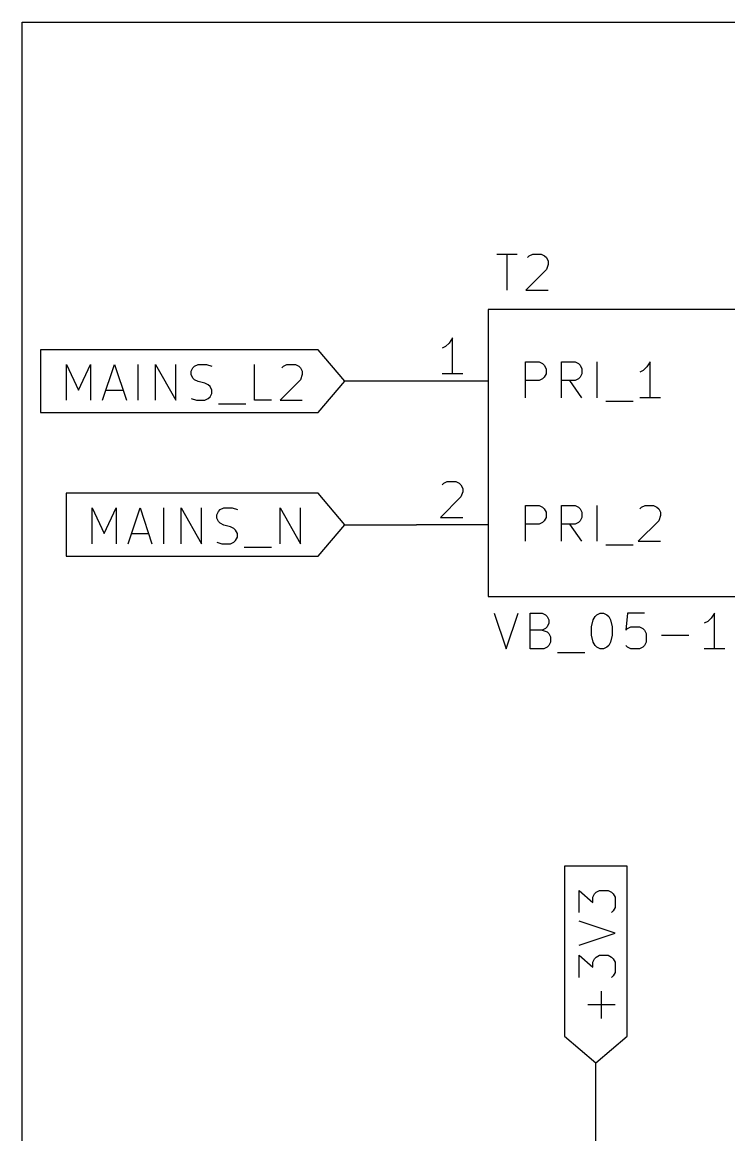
# Model space of a CAD drawing. Extents: x 0.4 to 16.1, y -11.3 to -0.4.
# Drawn here: x 6.3 to 7.285, y -7.6 to -6.05 of the extents above; entities that cross this region are included whole.
import ezdxf

# ---------------------------------------------------------------- set-up
doc = ezdxf.new("R2010")
doc.units = 0
doc.header["$MEASUREMENT"] = 0
for name, color, linetype in [('BLUE3', 171, 'CONTINUOUS'), ('CYAN2', 4, 'CONTINUOUS'), ('GREEN3', 91, 'CONTINUOUS'), ('RED2', 1, 'CONTINUOUS'), ('RED3', 11, 'CONTINUOUS')]:
    doc.layers.add(name, color=color, linetype=linetype)

msp = doc.modelspace()

# ---------------------------------------------------------------- linework, layer by layer
at = {"layer": 'BLUE3', "linetype": 'CONTINUOUS'}
for p, q in [((6.3, -6.05), (10.5, -6.05)), ((6.3, -9.15), (6.3, -6.05))]:
    msp.add_line(p, q, dxfattribs=at)
at = {"layer": 'CYAN2', "linetype": 'CONTINUOUS'}
for p, q in [((6.96191, -6.37313), (6.99048, -6.37313)), ((6.96191, -6.37313), (6.99048, -6.37313)), ((6.97619, -6.42313), (6.97619, -6.37313)), ((6.97619, -6.42313), (6.97619, -6.37313)), ((7.00476, -6.37789), (7.00714, -6.37551)), ((7.00476, -6.37789), (7.00714, -6.37551)), ((7.00714, -6.37551), (7.01191, -6.37313)), ((7.00714, -6.37551), (7.01191, -6.37313)), ((7.01191, -6.37313), (7.02381, -6.37313)), ((7.01191, -6.37313), (7.02381, -6.37313)), ((7.02381, -6.37313), (7.02857, -6.37551)), ((7.02381, -6.37313), (7.02857, -6.37551)), ((7.02857, -6.37551), (7.03095, -6.37789)), ((7.02857, -6.37551), (7.03095, -6.37789)), ((7.03095, -6.37789), (7.03333, -6.38265)), ((7.03095, -6.37789), (7.03333, -6.38265)), ((7.03333, -6.38265), (7.03333, -6.38742)), ((7.03333, -6.38265), (7.03333, -6.38742)), ((7.03095, -6.39456), (7.00238, -6.42313)), ((7.03095, -6.39456), (7.00238, -6.42313)), ((7.03333, -6.38742), (7.03095, -6.39456)), ((7.03333, -6.38742), (7.03095, -6.39456)), ((7.00238, -6.42313), (7.03333, -6.42313)), ((7.00238, -6.42313), (7.03333, -6.42313)), ((7.0019, -6.57313), (7.0019, -6.52313)), ((7.0019, -6.52313), (7.02095, -6.52313)), ((7.0019, -6.57313), (7.0019, -6.52313)), ((7.0019, -6.52313), (7.02095, -6.52313)), ((7.02095, -6.52313), (7.02571, -6.52551)), ((7.02095, -6.52313), (7.02571, -6.52551)), ((7.0519, -6.57313), (7.0519, -6.52313)), ((7.0519, -6.52313), (7.07095, -6.52313)), ((7.0519, -6.57313), (7.0519, -6.52313)), ((7.0519, -6.52313), (7.07095, -6.52313)), ((7.07095, -6.52313), (7.07571, -6.52551)), ((7.07095, -6.52313), (7.07571, -6.52551)), ((7.1019, -6.57313), (7.1019, -6.52313)), ((7.1019, -6.57313), (7.1019, -6.52313)), ((7.17571, -6.52313), (7.17095, -6.53028)), ((7.17571, -6.52313), (7.17095, -6.53028)), ((7.17571, -6.57313), (7.17571, -6.52313)), ((7.17571, -6.57313), (7.17571, -6.52313)), ((7.02571, -6.52551), (7.02809, -6.52789)), ((7.02571, -6.52551), (7.02809, -6.52789)), ((7.02809, -6.52789), (7.03047, -6.53265)), ((7.02809, -6.52789), (7.03047, -6.53265)), ((7.03047, -6.5398), (7.02809, -6.54456)), ((7.03047, -6.5398), (7.02809, -6.54456)), ((7.03047, -6.53265), (7.03047, -6.5398)), ((7.03047, -6.53265), (7.03047, -6.5398)), ((7.07571, -6.52551), (7.07809, -6.52789)), ((7.07571, -6.52551), (7.07809, -6.52789)), ((7.07809, -6.52789), (7.08047, -6.53265)), ((7.07809, -6.52789), (7.08047, -6.53265)), ((7.08047, -6.5398), (7.07809, -6.54456)), ((7.08047, -6.5398), (7.07809, -6.54456)), ((7.08047, -6.53265), (7.08047, -6.5398)), ((7.08047, -6.53265), (7.08047, -6.5398)), ((7.16619, -6.53504), (7.16143, -6.53742)), ((7.16619, -6.53504), (7.16143, -6.53742)), ((7.17095, -6.53028), (7.16619, -6.53504)), ((7.17095, -6.53028), (7.16619, -6.53504)), ((7.02095, -6.54932), (7.0019, -6.54932)), ((7.02095, -6.54932), (7.0019, -6.54932)), ((7.02571, -6.54694), (7.02095, -6.54932)), ((7.02571, -6.54694), (7.02095, -6.54932)), ((7.02809, -6.54456), (7.02571, -6.54694)), ((7.02809, -6.54456), (7.02571, -6.54694)), ((7.07095, -6.54932), (7.0519, -6.54932)), ((7.07095, -6.54932), (7.0519, -6.54932)), ((7.08047, -6.57313), (7.06381, -6.54932)), ((7.08047, -6.57313), (7.06381, -6.54932)), ((7.07571, -6.54694), (7.07095, -6.54932)), ((7.07571, -6.54694), (7.07095, -6.54932)), ((7.07809, -6.54456), (7.07571, -6.54694)), ((7.07809, -6.54456), (7.07571, -6.54694)), ((7.11381, -6.57789), (7.15191, -6.57789)), ((7.11381, -6.57789), (7.15191, -6.57789)), ((7.19, -6.57313), (7.16143, -6.57313)), ((7.19, -6.57313), (7.16143, -6.57313)), ((7.0019, -6.77313), (7.0019, -6.72313)), ((7.0019, -6.72313), (7.02095, -6.72313)), ((7.0019, -6.77313), (7.0019, -6.72313)), ((7.0019, -6.72313), (7.02095, -6.72313)), ((7.02095, -6.72313), (7.02571, -6.72551)), ((7.02095, -6.72313), (7.02571, -6.72551)), ((7.02571, -6.72551), (7.02809, -6.72789)), ((7.02571, -6.72551), (7.02809, -6.72789)), ((7.0519, -6.77313), (7.0519, -6.72313)), ((7.0519, -6.72313), (7.07095, -6.72313)), ((7.0519, -6.77313), (7.0519, -6.72313)), ((7.0519, -6.72313), (7.07095, -6.72313)), ((7.07095, -6.72313), (7.07571, -6.72551)), ((7.07095, -6.72313), (7.07571, -6.72551)), ((7.07571, -6.72551), (7.07809, -6.72789)), ((7.07571, -6.72551), (7.07809, -6.72789)), ((7.1019, -6.77313), (7.1019, -6.72313)), ((7.1019, -6.77313), (7.1019, -6.72313)), ((7.16143, -6.72789), (7.16381, -6.72551)), ((7.16143, -6.72789), (7.16381, -6.72551)), ((7.16381, -6.72551), (7.16857, -6.72313)), ((7.16381, -6.72551), (7.16857, -6.72313)), ((7.16857, -6.72313), (7.18048, -6.72313)), ((7.16857, -6.72313), (7.18048, -6.72313)), ((7.18048, -6.72313), (7.18524, -6.72551)), ((7.18048, -6.72313), (7.18524, -6.72551)), ((7.18524, -6.72551), (7.18762, -6.72789)), ((7.18524, -6.72551), (7.18762, -6.72789)), ((7.02809, -6.72789), (7.03047, -6.73265)), ((7.02809, -6.72789), (7.03047, -6.73265)), ((7.03047, -6.7398), (7.02809, -6.74456)), ((7.03047, -6.7398), (7.02809, -6.74456)), ((7.03047, -6.73265), (7.03047, -6.7398)), ((7.03047, -6.73265), (7.03047, -6.7398)), ((7.07809, -6.72789), (7.08047, -6.73265)), ((7.07809, -6.72789), (7.08047, -6.73265)), ((7.08047, -6.7398), (7.07809, -6.74456)), ((7.08047, -6.7398), (7.07809, -6.74456)), ((7.08047, -6.73265), (7.08047, -6.7398)), ((7.08047, -6.73265), (7.08047, -6.7398)), ((7.18762, -6.72789), (7.19, -6.73265)), ((7.18762, -6.72789), (7.19, -6.73265)), ((7.19, -6.73742), (7.18762, -6.74456)), ((7.19, -6.73742), (7.18762, -6.74456)), ((7.19, -6.73265), (7.19, -6.73742)), ((7.19, -6.73265), (7.19, -6.73742)), ((7.02095, -6.74932), (7.0019, -6.74932)), ((7.02095, -6.74932), (7.0019, -6.74932)), ((7.02571, -6.74694), (7.02095, -6.74932)), ((7.02571, -6.74694), (7.02095, -6.74932)), ((7.02809, -6.74456), (7.02571, -6.74694)), ((7.02809, -6.74456), (7.02571, -6.74694)), ((7.07095, -6.74932), (7.0519, -6.74932)), ((7.07095, -6.74932), (7.0519, -6.74932)), ((7.08047, -6.77313), (7.06381, -6.74932)), ((7.08047, -6.77313), (7.06381, -6.74932)), ((7.07571, -6.74694), (7.07095, -6.74932)), ((7.07571, -6.74694), (7.07095, -6.74932)), ((7.07809, -6.74456), (7.07571, -6.74694)), ((7.07809, -6.74456), (7.07571, -6.74694)), ((7.18762, -6.74456), (7.15905, -6.77313)), ((7.18762, -6.74456), (7.15905, -6.77313)), ((7.15905, -6.77313), (7.19, -6.77313)), ((7.15905, -6.77313), (7.19, -6.77313)), ((7.11381, -6.77789), (7.15191, -6.77789)), ((7.11381, -6.77789), (7.15191, -6.77789)), ((6.95833, -6.87313), (6.975, -6.92313)), ((6.95833, -6.87313), (6.975, -6.92313)), ((6.975, -6.92313), (6.99167, -6.87313)), ((6.975, -6.92313), (6.99167, -6.87313)), ((7.00833, -6.92313), (7.00833, -6.87313)), ((7.00833, -6.87313), (7.025, -6.87313)), ((7.00833, -6.92313), (7.00833, -6.87313)), ((7.00833, -6.87313), (7.025, -6.87313)), ((7.025, -6.87313), (7.02976, -6.87551)), ((7.025, -6.87313), (7.02976, -6.87551)), ((7.02976, -6.87551), (7.03215, -6.87789)), ((7.02976, -6.87551), (7.03215, -6.87789)), ((7.03215, -6.87789), (7.03453, -6.88265)), ((7.03215, -6.87789), (7.03453, -6.88265)), ((7.09643, -6.88265), (7.09881, -6.87789)), ((7.09643, -6.88265), (7.09881, -6.87789)), ((7.09881, -6.87789), (7.10119, -6.87551)), ((7.09881, -6.87789), (7.10119, -6.87551)), ((7.10119, -6.87551), (7.10595, -6.87313)), ((7.10119, -6.87551), (7.10595, -6.87313)), ((7.10595, -6.87313), (7.11072, -6.87313)), ((7.10595, -6.87313), (7.11072, -6.87313)), ((7.11072, -6.87313), (7.11548, -6.87551)), ((7.11072, -6.87313), (7.11548, -6.87551)), ((7.11548, -6.87551), (7.11786, -6.87789)), ((7.11548, -6.87551), (7.11786, -6.87789)), ((7.11786, -6.87789), (7.12024, -6.88265)), ((7.11786, -6.87789), (7.12024, -6.88265)), ((7.14405, -6.87313), (7.14167, -6.89694)), ((7.14405, -6.87313), (7.14167, -6.89694)), ((7.16786, -6.87313), (7.14405, -6.87313)), ((7.16786, -6.87313), (7.14405, -6.87313)), ((7.26072, -6.88028), (7.25595, -6.88504)), ((7.26072, -6.88028), (7.25595, -6.88504)), ((7.26548, -6.87313), (7.26072, -6.88028)), ((7.26548, -6.87313), (7.26072, -6.88028)), ((7.26548, -6.92313), (7.26548, -6.87313)), ((7.26548, -6.92313), (7.26548, -6.87313)), ((7.025, -6.89694), (7.00833, -6.89694)), ((7.025, -6.89694), (7.00833, -6.89694)), ((7.02976, -6.89456), (7.025, -6.89694)), ((7.02976, -6.89456), (7.025, -6.89694)), ((7.025, -6.89694), (7.03215, -6.89932)), ((7.025, -6.89694), (7.03215, -6.89932)), ((7.03215, -6.89218), (7.02976, -6.89456)), ((7.03215, -6.89218), (7.02976, -6.89456)), ((7.03453, -6.88742), (7.03215, -6.89218)), ((7.03453, -6.88742), (7.03215, -6.89218)), ((7.03453, -6.88265), (7.03453, -6.88742)), ((7.03453, -6.88265), (7.03453, -6.88742)), ((7.09405, -6.89218), (7.09643, -6.88265)), ((7.09405, -6.89218), (7.09643, -6.88265)), ((7.09405, -6.90408), (7.09405, -6.89218)), ((7.09405, -6.90408), (7.09405, -6.89218)), ((7.12024, -6.88265), (7.12262, -6.89218)), ((7.12024, -6.88265), (7.12262, -6.89218)), ((7.12262, -6.89218), (7.12262, -6.90408)), ((7.12262, -6.89218), (7.12262, -6.90408)), ((7.14167, -6.89694), (7.14405, -6.89456)), ((7.14167, -6.89694), (7.14405, -6.89456)), ((7.14405, -6.89456), (7.14881, -6.89218)), ((7.14405, -6.89456), (7.14881, -6.89218)), ((7.14881, -6.89218), (7.16072, -6.89218)), ((7.14881, -6.89218), (7.16072, -6.89218)), ((7.16072, -6.89218), (7.16548, -6.89456)), ((7.16072, -6.89218), (7.16548, -6.89456)), ((7.16548, -6.89456), (7.16786, -6.89694)), ((7.16548, -6.89456), (7.16786, -6.89694)), ((7.16786, -6.89694), (7.17024, -6.9017)), ((7.16786, -6.89694), (7.17024, -6.9017)), ((7.25595, -6.88504), (7.25119, -6.88742)), ((7.25595, -6.88504), (7.25119, -6.88742)), ((7.03215, -6.89932), (7.03453, -6.9017)), ((7.03215, -6.89932), (7.03453, -6.9017)), ((7.03453, -6.9017), (7.03691, -6.90646)), ((7.03453, -6.9017), (7.03691, -6.90646)), ((7.03691, -6.90646), (7.03691, -6.91361)), ((7.03691, -6.90646), (7.03691, -6.91361)), ((7.09643, -6.91361), (7.09405, -6.90408)), ((7.09643, -6.91361), (7.09405, -6.90408)), ((7.12262, -6.90408), (7.12024, -6.91361)), ((7.12262, -6.90408), (7.12024, -6.91361)), ((7.17024, -6.9017), (7.17024, -6.91361)), ((7.17024, -6.9017), (7.17024, -6.91361)), ((7.19167, -6.90408), (7.22976, -6.90408)), ((7.19167, -6.90408), (7.22976, -6.90408)), ((7.02738, -6.92313), (7.00833, -6.92313)), ((7.02738, -6.92313), (7.00833, -6.92313)), ((7.03215, -6.92075), (7.02738, -6.92313)), ((7.03215, -6.92075), (7.02738, -6.92313)), ((7.03453, -6.91837), (7.03215, -6.92075)), ((7.03453, -6.91837), (7.03215, -6.92075)), ((7.03691, -6.91361), (7.03453, -6.91837)), ((7.03691, -6.91361), (7.03453, -6.91837)), ((7.04643, -6.92789), (7.08453, -6.92789)), ((7.04643, -6.92789), (7.08453, -6.92789)), ((7.09881, -6.91837), (7.09643, -6.91361)), ((7.09881, -6.91837), (7.09643, -6.91361)), ((7.10119, -6.92075), (7.09881, -6.91837)), ((7.10119, -6.92075), (7.09881, -6.91837)), ((7.10595, -6.92313), (7.10119, -6.92075)), ((7.10595, -6.92313), (7.10119, -6.92075)), ((7.11072, -6.92313), (7.10595, -6.92313)), ((7.11072, -6.92313), (7.10595, -6.92313)), ((7.11548, -6.92075), (7.11072, -6.92313)), ((7.11548, -6.92075), (7.11072, -6.92313)), ((7.11786, -6.91837), (7.11548, -6.92075)), ((7.11786, -6.91837), (7.11548, -6.92075)), ((7.12024, -6.91361), (7.11786, -6.91837)), ((7.12024, -6.91361), (7.11786, -6.91837)), ((7.14405, -6.92075), (7.14167, -6.91837)), ((7.14405, -6.92075), (7.14167, -6.91837)), ((7.14881, -6.92313), (7.14405, -6.92075)), ((7.14881, -6.92313), (7.14405, -6.92075)), ((7.16072, -6.92313), (7.14881, -6.92313)), ((7.16072, -6.92313), (7.14881, -6.92313)), ((7.16548, -6.92075), (7.16072, -6.92313)), ((7.16548, -6.92075), (7.16072, -6.92313)), ((7.16786, -6.91837), (7.16548, -6.92075)), ((7.16786, -6.91837), (7.16548, -6.92075)), ((7.17024, -6.91361), (7.16786, -6.91837)), ((7.17024, -6.91361), (7.16786, -6.91837)), ((7.27976, -6.92313), (7.25119, -6.92313)), ((7.27976, -6.92313), (7.25119, -6.92313))]:
    msp.add_line(p, q, dxfattribs=at)
at = {"layer": 'GREEN3', "linetype": 'CONTINUOUS'}
for p, q in [((6.85, -6.55), (6.75, -6.55)), ((6.75, -6.75), (6.85, -6.75)), ((7.1, -7.65), (7.1, -7.5))]:
    msp.add_line(p, q, dxfattribs=at)
at = {"layer": 'RED2', "linetype": 'CONTINUOUS'}
for p, q in [((6.95, -6.45), (6.95, -6.85)), ((7.55, -6.45), (6.95, -6.45)), ((6.7125, -6.50624), (6.32561, -6.50624)), ((6.32561, -6.50624), (6.32561, -6.55)), ((6.75, -6.55), (6.7125, -6.50624)), ((6.3619, -6.5767), (6.3619, -6.5267)), ((6.3619, -6.5267), (6.37857, -6.56242)), ((6.37857, -6.56242), (6.39524, -6.5267)), ((6.39524, -6.5267), (6.39524, -6.5767)), ((6.4119, -6.5767), (6.42857, -6.5267)), ((6.42857, -6.5267), (6.44524, -6.5767)), ((6.4619, -6.5767), (6.4619, -6.5267)), ((6.48571, -6.5767), (6.48571, -6.5267)), ((6.48571, -6.5267), (6.51428, -6.5767)), ((6.51428, -6.5767), (6.51428, -6.5267)), ((6.53572, -6.53623), (6.53809, -6.53147)), ((6.53572, -6.54099), (6.53572, -6.53623)), ((6.53809, -6.54575), (6.53572, -6.54099)), ((6.53809, -6.53147), (6.54048, -6.52909)), ((6.54048, -6.52909), (6.54524, -6.5267)), ((6.54524, -6.5267), (6.55714, -6.5267)), ((6.55714, -6.5267), (6.56429, -6.52909)), ((6.62381, -6.5767), (6.62381, -6.5267)), ((6.66191, -6.53147), (6.66428, -6.52909)), ((6.66428, -6.52909), (6.66905, -6.5267)), ((6.66905, -6.5267), (6.68095, -6.5267)), ((6.68095, -6.5267), (6.68571, -6.52909)), ((6.68571, -6.52909), (6.68809, -6.53147)), ((6.68809, -6.53147), (6.69048, -6.53623)), ((6.69048, -6.54099), (6.68809, -6.54813)), ((6.69048, -6.53623), (6.69048, -6.54099)), ((6.32561, -6.55), (6.32561, -6.59376)), ((6.54048, -6.54813), (6.53809, -6.54575)), ((6.54524, -6.55052), (6.54048, -6.54813)), ((6.55476, -6.5529), (6.54524, -6.55052)), ((6.55952, -6.55528), (6.55476, -6.5529)), ((6.56191, -6.55766), (6.55952, -6.55528)), ((6.68809, -6.54813), (6.65952, -6.5767)), ((6.7125, -6.59376), (6.75, -6.55)), ((6.95, -6.55), (6.85, -6.55)), ((6.95, -6.55), (6.85, -6.55)), ((6.41667, -6.56242), (6.44047, -6.56242)), ((6.55952, -6.57433), (6.56191, -6.57194)), ((6.56429, -6.56242), (6.56191, -6.55766)), ((6.56191, -6.57194), (6.56429, -6.56718)), ((6.56429, -6.56718), (6.56429, -6.56242)), ((6.53572, -6.57433), (6.54286, -6.5767)), ((6.54286, -6.5767), (6.55476, -6.5767)), ((6.55476, -6.5767), (6.55952, -6.57433)), ((6.57381, -6.58147), (6.61191, -6.58147)), ((6.64762, -6.5767), (6.62381, -6.5767)), ((6.65952, -6.5767), (6.69048, -6.5767)), ((6.32561, -6.59376), (6.7125, -6.59376)), ((6.7125, -6.70624), (6.36132, -6.70624)), ((6.36132, -6.70624), (6.36132, -6.75)), ((6.75, -6.75), (6.7125, -6.70624)), ((6.39761, -6.7767), (6.39761, -6.7267)), ((6.39761, -6.7267), (6.41428, -6.76242)), ((6.41428, -6.76242), (6.43095, -6.7267)), ((6.43095, -6.7267), (6.43095, -6.7767)), ((6.44761, -6.7767), (6.46428, -6.7267)), ((6.46428, -6.7267), (6.48095, -6.7767)), ((6.49761, -6.7767), (6.49761, -6.7267)), ((6.52143, -6.7767), (6.52143, -6.7267)), ((6.52143, -6.7267), (6.55, -6.7767)), ((6.55, -6.7767), (6.55, -6.7267)), ((6.57619, -6.72909), (6.58095, -6.7267)), ((6.58095, -6.7267), (6.59285, -6.7267)), ((6.59285, -6.7267), (6.6, -6.72909)), ((6.65952, -6.7767), (6.65952, -6.7267)), ((6.65952, -6.7267), (6.68809, -6.7767)), ((6.68809, -6.7767), (6.68809, -6.7267)), ((6.57143, -6.73623), (6.57381, -6.73147)), ((6.57143, -6.74099), (6.57143, -6.73623)), ((6.57381, -6.74575), (6.57143, -6.74099)), ((6.57381, -6.73147), (6.57619, -6.72909)), ((6.36132, -6.75), (6.36132, -6.79376)), ((6.57619, -6.74813), (6.57381, -6.74575)), ((6.58095, -6.75052), (6.57619, -6.74813)), ((6.59048, -6.7529), (6.58095, -6.75052)), ((6.59524, -6.75528), (6.59048, -6.7529)), ((6.59762, -6.75766), (6.59524, -6.75528)), ((6.6, -6.76242), (6.59762, -6.75766)), ((6.7125, -6.79376), (6.75, -6.75)), ((6.95, -6.75), (6.85, -6.75)), ((6.95, -6.75), (6.85, -6.75)), ((6.45238, -6.76242), (6.47619, -6.76242)), ((6.59524, -6.77433), (6.59762, -6.77194)), ((6.59762, -6.77194), (6.6, -6.76718)), ((6.6, -6.76718), (6.6, -6.76242)), ((6.57143, -6.77433), (6.57857, -6.7767)), ((6.57857, -6.7767), (6.59048, -6.7767)), ((6.59048, -6.7767), (6.59524, -6.77433)), ((6.60952, -6.78147), (6.64762, -6.78147)), ((6.36132, -6.79376), (6.7125, -6.79376)), ((6.95, -6.85), (7.55, -6.85)), ((7.1, -7.22561), (7.05624, -7.22561)), ((7.05624, -7.22561), (7.05624, -7.4625)), ((7.14376, -7.22561), (7.1, -7.22561)), ((7.14376, -7.4625), (7.14376, -7.22561)), ((7.0767, -7.29047), (7.0767, -7.25952)), ((7.0767, -7.25952), (7.09575, -7.27619)), ((7.09575, -7.26904), (7.09813, -7.26428)), ((7.09575, -7.27619), (7.09575, -7.26904)), ((7.09813, -7.26428), (7.10052, -7.2619)), ((7.10052, -7.2619), (7.10528, -7.25952)), ((7.10528, -7.25952), (7.11718, -7.25952)), ((7.11718, -7.25952), (7.12194, -7.2619)), ((7.12194, -7.2619), (7.12433, -7.26428)), ((7.12433, -7.26428), (7.1267, -7.26904)), ((7.1267, -7.26904), (7.1267, -7.28333)), ((7.1267, -7.28333), (7.12433, -7.28809)), ((7.12433, -7.28809), (7.12194, -7.29047)), ((7.1267, -7.31905), (7.0767, -7.30238)), ((7.0767, -7.33571), (7.1267, -7.31905)), ((7.0767, -7.38095), (7.0767, -7.35)), ((7.0767, -7.35), (7.09575, -7.36667)), ((7.09575, -7.35952), (7.09813, -7.35476)), ((7.09575, -7.36667), (7.09575, -7.35952)), ((7.09813, -7.35476), (7.10052, -7.35238)), ((7.10052, -7.35238), (7.10528, -7.35)), ((7.10528, -7.35), (7.11718, -7.35)), ((7.11718, -7.35), (7.12194, -7.35238)), ((7.12194, -7.35238), (7.12433, -7.35476)), ((7.12433, -7.35476), (7.1267, -7.35952)), ((7.1267, -7.35952), (7.1267, -7.37381)), ((7.1267, -7.37381), (7.12433, -7.37857)), ((7.12433, -7.37857), (7.12194, -7.38095)), ((7.10766, -7.43809), (7.10766, -7.4)), ((7.1267, -7.41905), (7.08861, -7.41905)), ((7.05624, -7.4625), (7.1, -7.5)), ((7.1, -7.5), (7.14376, -7.4625))]:
    msp.add_line(p, q, dxfattribs=at)
at = {"layer": 'RED3', "linetype": 'CONTINUOUS'}
for p, q in [((6.9, -6.48988), (6.89524, -6.49702)), ((6.9, -6.48988), (6.89524, -6.49702)), ((6.9, -6.53988), (6.9, -6.48988)), ((6.9, -6.53988), (6.9, -6.48988)), ((6.89048, -6.50178), (6.88572, -6.50417)), ((6.89048, -6.50178), (6.88572, -6.50417)), ((6.89524, -6.49702), (6.89048, -6.50178)), ((6.89524, -6.49702), (6.89048, -6.50178)), ((6.91429, -6.53988), (6.88572, -6.53988)), ((6.91429, -6.53988), (6.88572, -6.53988)), ((6.88572, -6.69464), (6.88809, -6.69226)), ((6.88572, -6.69464), (6.88809, -6.69226)), ((6.88809, -6.69226), (6.89286, -6.68988)), ((6.88809, -6.69226), (6.89286, -6.68988)), ((6.89286, -6.68988), (6.90476, -6.68988)), ((6.89286, -6.68988), (6.90476, -6.68988)), ((6.90476, -6.68988), (6.90952, -6.69226)), ((6.90476, -6.68988), (6.90952, -6.69226)), ((6.90952, -6.69226), (6.91191, -6.69464)), ((6.90952, -6.69226), (6.91191, -6.69464)), ((6.91191, -6.69464), (6.91429, -6.6994)), ((6.91191, -6.69464), (6.91429, -6.6994)), ((6.91191, -6.71131), (6.88333, -6.73988)), ((6.91191, -6.71131), (6.88333, -6.73988)), ((6.91429, -6.70417), (6.91191, -6.71131)), ((6.91429, -6.70417), (6.91191, -6.71131)), ((6.91429, -6.6994), (6.91429, -6.70417)), ((6.91429, -6.6994), (6.91429, -6.70417)), ((6.88333, -6.73988), (6.91429, -6.73988)), ((6.88333, -6.73988), (6.91429, -6.73988))]:
    msp.add_line(p, q, dxfattribs=at)

doc.saveas('drawing.dxf')
